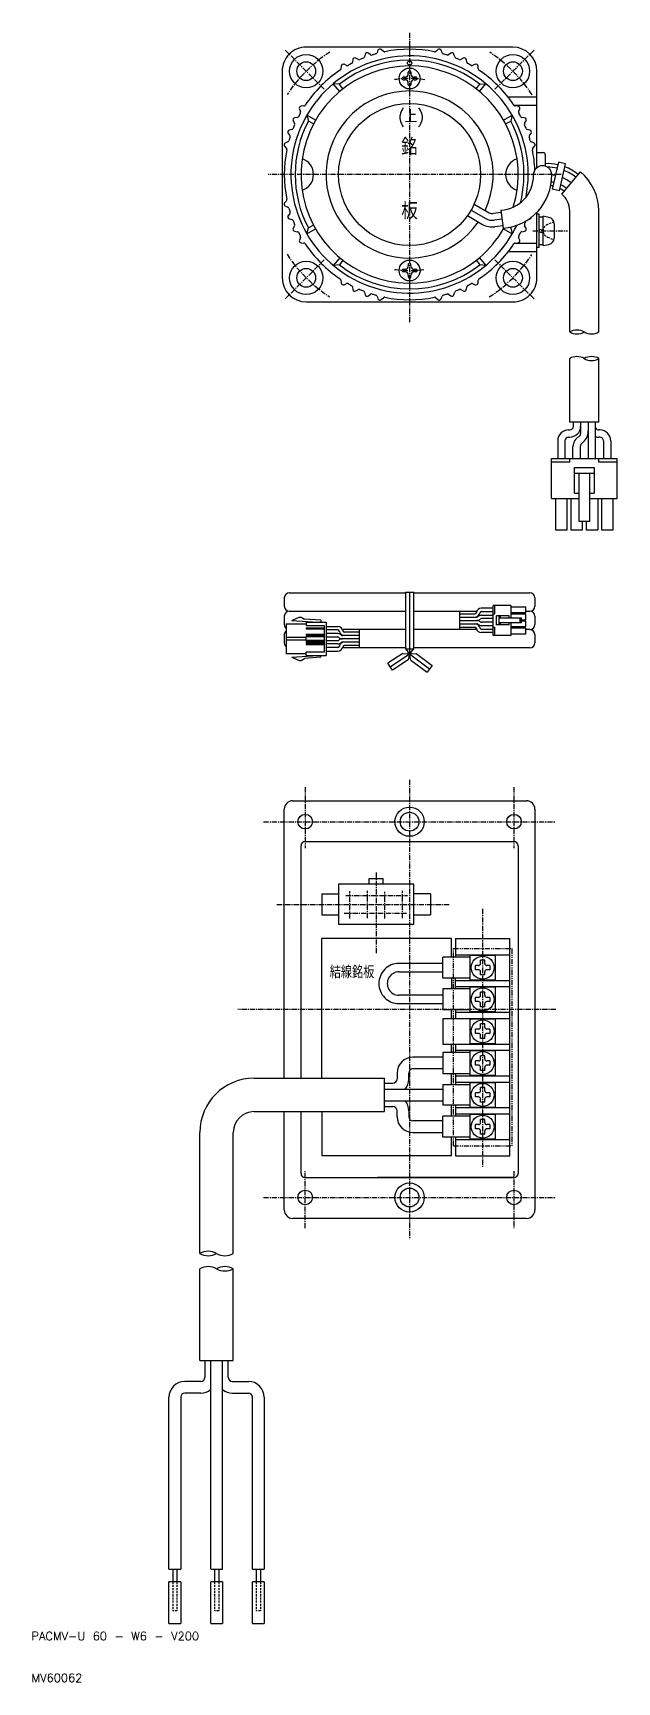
# Model space of a CAD drawing. Extents: x 10 to 442, y 10 to 405.
# Drawn here: x 10.3 to 150.2, y 10 to 404.9 of the extents above; entities that cross this region are included whole.
import ezdxf

# ---------------------------------------------------------------- set-up
doc = ezdxf.new("R2010")
doc.units = 0
for name, pattern in [('CENTER', [2, 1.25, -0.25, 0.25, -0.25]), ('DASHED', [0.75, 0.5, -0.25]), ('PHANTOM', [2.5, 1.25, -0.25, 0.25, -0.25, 0.25, -0.25])]:
    doc.linetypes.add(name, pattern=pattern)
doc.layers.get('0').update_dxf_attribs({"linetype": 'CONTINUOUS'})
doc.layers.add('CENTER', color=1, linetype='CENTER')
doc.styles.get("Standard").update_dxf_attribs({"font": 'txt.shx', "bigfont": 'bigfont.shx'})
doc.styles.add('STANDARD2', font='txt.shx')

msp = doc.modelspace()

# ---------------------------------------------------------------- linework, layer by layer
at = {"color": 7, "linetype": 'CONTINUOUS'}
for p, q in [((125.27, 401.55), (75.77, 401.55)), ((88.25, 398.6), (87.68, 398.93)), ((89.88, 399.85), (89.71, 399.21)), ((91.19, 399.73), (90.66, 400.12)), ((92.95, 400.8), (92.72, 400.19)), ((94.24, 400.55), (93.75, 400.99)), ((107.28, 400.99), (106.79, 400.55)), ((108.32, 400.19), (108.09, 400.8)), ((110.38, 400.12), (109.84, 399.73)), ((111.32, 399.21), (111.15, 399.85)), ((113.36, 398.93), (112.79, 398.6)), ((70.02, 395.8), (70.02, 346.3)), ((84.13, 397.01), (84.09, 396.35)), ((85.43, 397.17), (84.83, 397.44)), ((86.93, 398.58), (86.83, 397.93)), ((100.22, 395.15), (100.22, 395.55)), ((100.82, 395.55), (100.82, 395.15)), ((114.21, 397.93), (114.11, 398.58)), ((116.21, 397.44), (115.6, 397.17)), ((116.94, 396.35), (116.91, 397.01)), ((131.02, 372.69), (131.02, 395.8)), ((83.81, 390.97), (82.26, 392.8)), ((83.71, 392.68), (82.26, 392.8)), ((84.57, 391.58), (83.71, 392.68)), ((99.42, 394.35), (99.02, 394.35)), ((99.02, 393.75), (99.42, 393.75)), ((100.22, 392.55), (100.22, 392.95)), ((100.82, 392.95), (100.82, 392.55)), ((102.02, 394.35), (101.62, 394.35)), ((101.62, 393.75), (102.02, 393.75)), ((116.47, 391.58), (117.33, 392.68)), ((117.23, 390.97), (118.77, 392.8)), ((117.33, 392.68), (118.77, 392.8)), ((75.22, 387.47), (74.56, 387.44)), ((131.02, 389.55), (124.14, 389.55)), ((131.02, 387.55), (125.6, 387.55)), ((126.48, 387.44), (125.82, 387.47)), ((72.63, 383.89), (72.96, 383.32)), ((73.64, 384.74), (72.99, 384.64)), ((74.13, 386.74), (74.4, 386.13)), ((78, 384.05), (75.92, 385.25)), ((75.92, 385.25), (76.29, 383.85)), ((77.53, 383.19), (76.29, 383.85)), ((123.04, 384.05), (125.11, 385.25)), ((123.51, 383.19), (124.75, 383.85)), ((125.11, 385.25), (124.75, 383.85)), ((126.64, 386.13), (126.91, 386.74)), ((128.05, 384.64), (127.4, 384.74)), ((128.07, 383.32), (128.4, 383.89)), ((71.44, 380.91), (71.83, 380.37)), ((72.36, 381.85), (71.72, 381.68)), ((129.32, 381.68), (128.68, 381.85)), ((129.2, 380.37), (129.59, 380.91)), ((70.57, 377.81), (71.02, 377.32)), ((71.38, 378.85), (70.77, 378.62)), ((130.27, 378.62), (129.66, 378.85)), ((130.02, 377.32), (130.46, 377.81)), ((131.02, 376.3), (132.52, 376.3)), ((133.02, 375.8), (133.02, 373.06)), ((136.17, 373.98), (134.7, 367.55)), ((137.87, 373.59), (136.17, 373.98)), ((136.4, 367.16), (137.87, 373.59)), ((136.97, 366.36), (141.42, 371.73)), ((136.4, 367.16), (134.7, 367.55)), ((71.02, 364.77), (70.57, 364.28)), ((70.77, 363.48), (71.38, 363.25)), ((115.98, 363.97), (119.6, 361.88)), ((71.83, 361.72), (71.44, 361.19)), ((71.72, 360.41), (72.36, 360.24)), ((114.38, 361.2), (118, 359.11)), ((115.24, 362.55), (118.8, 360.49)), ((122.45, 361.93), (120.54, 361.69)), ((122.65, 360.34), (120.74, 360.1)), ((122.38, 362.51), (122.92, 358.18)), ((129.04, 360.34), (129.32, 360.41)), ((131.02, 346.3), (131.02, 362.01)), ((131.52, 361.55), (131.02, 361.55)), ((131.52, 353.55), (131.52, 361.55)), ((131.52, 360.92), (132.52, 360.92)), ((131.52, 357.09), (131.52, 360.87)), ((133.9, 360.78), (132.52, 361.05)), ((132.52, 354.05), (132.52, 361.05)), ((138.86, 333.34), (138.86, 362.33)), ((145.83, 333.34), (145.83, 362.33)), ((72.96, 358.78), (72.63, 358.2)), ((72.99, 357.46), (73.64, 357.36)), ((74.4, 355.96), (74.13, 355.36)), ((75.92, 356.85), (76.29, 358.25)), ((75.92, 356.85), (78, 358.05)), ((77.53, 358.9), (76.29, 358.25)), ((122.85, 358.75), (120.94, 358.51)), ((123.04, 358.05), (125.11, 356.85)), ((124.46, 358.4), (124.75, 358.25)), ((124.75, 358.25), (125.11, 356.85)), ((126.91, 355.36), (126.64, 355.96)), ((127.4, 357.36), (128.05, 357.46)), ((128.4, 358.2), (128.07, 358.78)), ((131.52, 358), (132.52, 357.81)), ((131.52, 357.29), (132.52, 357.1)), ((135.12, 359.31), (135.12, 355.79)), ((74.56, 354.66), (75.22, 354.62)), ((131.02, 352.55), (124.14, 352.55)), ((131.02, 354.55), (125.6, 354.55)), ((125.82, 354.62), (126.48, 354.66)), ((131.52, 353.55), (131.02, 353.55)), ((132.52, 354.17), (131.52, 354.17)), ((132.52, 354.05), (133.9, 354.31)), ((83.81, 351.13), (82.26, 349.29)), ((83.71, 349.41), (82.26, 349.29)), ((84.57, 350.52), (83.71, 349.41)), ((99.02, 348.35), (99.42, 348.35)), ((99.42, 347.75), (99.02, 347.75)), ((100.22, 349.55), (100.22, 349.15)), ((100.82, 349.15), (100.82, 349.55)), ((101.62, 348.35), (102.02, 348.35)), ((102.02, 347.75), (101.62, 347.75)), ((116.47, 350.52), (117.33, 349.41)), ((117.23, 351.13), (118.77, 349.29)), ((118.77, 349.29), (117.33, 349.41)), ((84.09, 345.75), (84.13, 345.09)), ((84.83, 344.66), (85.43, 344.93)), ((86.83, 344.17), (86.93, 343.52)), ((100.22, 346.95), (100.22, 346.55)), ((100.82, 346.55), (100.82, 346.95)), ((114.11, 343.52), (114.21, 344.17)), ((115.6, 344.93), (116.21, 344.66)), ((116.91, 345.09), (116.94, 345.75)), ((75.77, 340.55), (125.3, 340.55)), ((87.68, 343.16), (88.25, 343.49)), ((89.71, 342.89), (89.88, 342.25)), ((90.66, 341.97), (91.19, 342.36)), ((92.72, 341.91), (92.95, 341.29)), ((93.75, 341.1), (94.24, 341.54)), ((106.79, 341.54), (107.28, 341.1)), ((108.09, 341.29), (108.32, 341.91)), ((109.84, 342.36), (110.38, 341.97)), ((111.15, 342.25), (111.32, 342.89)), ((112.79, 343.49), (113.36, 343.16)), ((138.86, 311.74), (138.86, 326.97)), ((145.83, 311.74), (145.83, 326.97)), ((138.6, 309.88), (138.86, 309.88)), ((138.6, 308.13), (138.86, 308.13)), ((145.83, 311.74), (138.86, 311.74)), ((139.73, 311.74), (139.73, 310.75)), ((141.48, 311.74), (141.48, 309.01)), ((143.31, 311.74), (143.31, 303.03)), ((145.05, 303.03), (145.05, 311.74)), ((146.09, 309.88), (145.83, 309.88)), ((146.09, 308.13), (145.83, 308.13)), ((135.99, 307.26), (135.99, 303.03)), ((137.73, 307.26), (137.73, 303.03)), ((139.65, 303.03), (139.65, 305.94)), ((141.39, 305.94), (141.39, 303.03)), ((146.97, 307.26), (146.97, 303.03)), ((148.71, 307.26), (148.71, 303.03)), ((134.5, 293.44), (134.5, 303.03)), ((134.5, 303.03), (150.19, 303.03)), ((138.86, 302.16), (134.5, 302.16)), ((138.86, 302.16), (138.86, 303.03)), ((139.99, 294.75), (139.99, 300.85)), ((139.99, 300.85), (144.7, 300.85)), ((144.7, 300.85), (144.7, 294.75)), ((145.83, 302.16), (145.83, 303.03)), ((150.19, 302.16), (145.83, 302.16)), ((150.19, 293.44), (150.19, 303.03)), ((139.99, 299.54), (144.7, 299.54)), ((141.04, 299.54), (141.04, 287.95)), ((143.65, 287.95), (143.65, 299.54)), ((134.5, 293.44), (141.04, 293.44)), ((135.46, 293.44), (135.46, 285.95)), ((138.25, 285.95), (138.25, 293.44)), ((139.12, 293.44), (139.12, 285.95)), ((139.99, 294.75), (141.04, 294.75)), ((143.65, 294.75), (144.7, 294.75)), ((143.65, 293.44), (150.19, 293.44)), ((145.57, 293.44), (145.57, 285.95)), ((146.44, 293.44), (146.44, 285.95)), ((149.23, 285.95), (149.23, 293.44)), ((135.46, 285.95), (138.25, 285.95)), ((139.12, 285.95), (141.91, 285.95)), ((143.65, 287.95), (141.04, 287.95)), ((141.91, 285.95), (141.91, 287.95)), ((142.78, 287.95), (142.78, 285.95)), ((142.78, 285.95), (145.57, 285.95)), ((146.44, 285.95), (149.23, 285.95)), ((70.52, 269.65), (70.52, 267.65)), ((71.72, 270.85), (99.52, 270.85)), ((99.52, 271.05), (99.52, 257.45)), ((99.52, 271.05), (101.52, 271.05)), ((100.52, 271.05), (100.52, 256.25)), ((101.52, 257.45), (101.52, 271.05)), ((101.52, 270.85), (129.32, 270.85)), ((130.52, 269.65), (130.52, 267.65)), ((70.52, 265.25), (70.52, 263.25)), ((71.72, 266.45), (99.52, 266.45)), ((72.32, 264.25), (74.12, 265.05)), ((74.12, 265.05), (74.52, 265.05)), ((74.52, 265.05), (75.32, 264.53)), ((101.52, 266.45), (116.59, 266.45)), ((112.52, 262.05), (112.52, 266.45)), ((112.52, 265.85), (116.12, 265.85)), ((112.52, 265.05), (116.62, 265.05)), ((120.52, 267.17), (117.69, 267.17)), ((117.72, 266.37), (120.52, 266.37)), ((117.72, 265.49), (120.52, 265.49)), ((120.52, 264.69), (117.72, 264.69)), ((120.52, 260.65), (120.52, 267.85)), ((124.76, 267.85), (120.52, 267.85)), ((120.52, 265.85), (120.92, 265.85)), ((120.92, 265.85), (120.92, 267.85)), ((121.36, 263.17), (121.36, 265.33)), ((124.36, 265.33), (121.36, 265.33)), ((121.96, 263.17), (121.96, 265.33)), ((121.96, 264.85), (127.28, 264.85)), ((122.28, 264.85), (122.28, 265.33)), ((124.36, 264.85), (124.36, 265.33)), ((124.76, 267.85), (124.76, 264.85)), ((124.76, 267.47), (128.36, 267.47)), ((128.36, 266.07), (124.76, 266.07)), ((128.36, 265.79), (124.76, 265.79)), ((127, 263.65), (127, 264.85)), ((127.28, 263.65), (127.28, 264.85)), ((128.36, 266.07), (128.36, 267.47)), ((128.36, 266.45), (129.32, 266.45)), ((128.36, 264.39), (128.36, 265.79)), ((130.52, 265.25), (130.52, 263.25)), ((70.52, 260.85), (70.52, 258.85)), ((70.96, 263.45), (75.76, 263.45)), ((70.96, 263.45), (70.96, 256.25)), ((72.32, 264.25), (78.44, 263.85)), ((79.24, 264.28), (75.32, 264.53)), ((75.76, 263.85), (80.52, 263.85)), ((75.76, 263.85), (75.76, 263.05)), ((75.76, 263.05), (80.12, 263.05)), ((75.76, 262.47), (80.12, 262.47)), ((75.76, 262.47), (75.76, 262.27)), ((75.76, 262.27), (80.12, 262.27)), ((75.76, 260.99), (75.76, 260.79)), ((75.76, 260.99), (80.12, 260.99)), ((75.76, 260.79), (80.12, 260.79)), ((79.24, 264.28), (79.24, 263.85)), ((80.12, 256.65), (80.12, 263.05)), ((80.52, 263.85), (80.52, 255.85)), ((80.52, 262.77), (83.34, 262.77)), ((83.32, 261.97), (80.52, 261.97)), ((83.32, 261.09), (80.52, 261.09)), ((99.52, 262.05), (84.44, 262.05)), ((88.52, 261.45), (84.92, 261.45)), ((88.52, 257.65), (88.52, 262.05)), ((116.59, 262.05), (101.52, 262.05)), ((112.52, 264.25), (116.62, 264.25)), ((112.52, 264.25), (116.62, 264.25)), ((112.52, 263.45), (116.62, 263.45)), ((112.52, 262.65), (116.12, 262.65)), ((120.52, 261.33), (117.69, 261.33)), ((120.52, 263.81), (117.72, 263.81)), ((117.72, 263.01), (120.52, 263.01)), ((117.72, 262.13), (120.52, 262.13)), ((120.52, 262.65), (120.92, 262.65)), ((120.92, 260.65), (120.92, 262.65)), ((124.36, 263.17), (121.36, 263.17)), ((127.28, 263.65), (121.96, 263.65)), ((122.28, 263.17), (122.28, 263.65)), ((124.36, 263.17), (124.36, 263.65)), ((124.76, 263.65), (124.76, 260.65)), ((128.36, 262.71), (124.76, 262.71)), ((128.36, 262.43), (124.76, 262.43)), ((124.76, 261.03), (128.36, 261.03)), ((127.28, 264.39), (128.36, 264.39)), ((128.36, 264.11), (127.28, 264.11)), ((128.36, 262.71), (128.36, 264.11)), ((128.36, 261.03), (128.36, 262.43)), ((129.32, 262.05), (128.36, 262.05)), ((130.52, 260.85), (130.52, 258.85)), ((75.76, 260.17), (70.96, 260.17)), ((75.76, 259.53), (70.96, 259.53)), ((75.76, 260.59), (75.76, 260.39)), ((75.76, 260.59), (80.12, 260.59)), ((75.76, 260.39), (80.12, 260.39)), ((75.76, 259.53), (75.76, 260.17)), ((75.76, 259.51), (80.12, 259.51)), ((75.76, 259.51), (75.76, 259.31)), ((75.76, 259.31), (80.12, 259.31)), ((75.76, 259.11), (75.76, 258.91)), ((75.76, 259.11), (80.12, 259.11)), ((75.76, 258.91), (80.12, 258.91)), ((75.76, 258.71), (75.76, 258.51)), ((75.76, 258.71), (80.12, 258.71)), ((75.76, 258.51), (80.12, 258.51)), ((80.52, 260.29), (83.32, 260.29)), ((80.52, 259.41), (83.32, 259.41)), ((83.32, 258.61), (80.52, 258.61)), ((83.32, 257.73), (80.52, 257.73)), ((80.52, 256.93), (83.34, 256.93)), ((88.52, 260.65), (84.42, 260.65)), ((88.52, 259.85), (84.42, 259.85)), ((88.52, 259.85), (84.42, 259.85)), ((88.52, 259.05), (84.42, 259.05)), ((99.52, 257.65), (84.44, 257.65)), ((88.52, 258.25), (84.92, 258.25)), ((99.52, 257.45), (101.52, 257.45)), ((99.52, 257.45), (100.52, 256.25)), ((100.12, 256.73), (100.12, 256.27)), ((100.52, 256.25), (101.52, 257.45)), ((100.92, 256.26), (100.92, 256.73)), ((129.32, 257.65), (101.52, 257.65)), ((124.76, 260.65), (120.52, 260.65)), ((75.76, 256.25), (70.96, 256.25)), ((72.32, 255.45), (78.44, 255.85)), ((72.32, 255.45), (74.12, 254.65)), ((74.12, 254.65), (74.52, 254.65)), ((74.52, 254.65), (75.32, 255.16)), ((79.24, 255.42), (75.32, 255.16)), ((80.12, 256.65), (75.76, 256.65)), ((75.76, 255.85), (75.76, 256.65)), ((75.76, 255.85), (80.52, 255.85)), ((79.24, 255.42), (79.24, 255.85)), ((98.87, 256.35), (95.34, 253.99)), ((96.45, 252.32), (95.34, 253.99)), ((95.89, 253.15), (100.52, 256.25)), ((100.16, 254.8), (96.45, 252.32)), ((98.87, 256.35), (100.52, 256.25)), ((100.52, 256.25), (100.16, 254.8)), ((100.52, 256.25), (102.12, 256.3)), ((100.52, 256.25), (105.3, 252.67)), ((100.84, 254.76), (100.52, 256.25)), ((100.84, 254.76), (104.7, 251.87)), ((102.12, 256.3), (105.9, 253.48)), ((105.9, 253.48), (104.7, 251.87)), ((70.52, 154.62), (70.52, 219.05)), ((72.52, 221.05), (128.52, 221.05)), ((130.52, 219.05), (130.52, 123.05)), ((74.52, 154.62), (74.52, 210.3)), ((75.52, 211.3), (125.52, 211.3)), ((126.52, 210.3), (126.52, 131.8)), ((90.82, 201.05), (90.82, 202.45)), ((90.82, 202.45), (94.22, 202.45)), ((94.22, 201.05), (94.22, 202.45)), ((79.52, 198.75), (79.52, 193.75)), ((79.52, 198.75), (83.52, 198.75)), ((101.52, 201.05), (83.52, 201.05)), ((83.52, 201.05), (83.52, 191.45)), ((101.52, 191.45), (101.52, 201.05)), ((105.52, 198.75), (101.52, 198.75)), ((105.52, 198.75), (105.52, 193.75)), ((79.52, 193.75), (83.52, 193.75)), ((101.52, 193.75), (105.52, 193.75)), ((101.52, 191.45), (83.52, 191.45)), ((79.52, 154.62), (79.52, 188.05)), ((110.52, 188.05), (79.52, 188.05)), ((110.52, 183.6), (110.52, 188.05)), ((111.52, 188.05), (111.52, 183.6)), ((111.52, 188.05), (124.52, 188.05)), ((124.52, 136.05), (124.52, 188.05)), ((108.52, 182.1), (97.98, 182.1)), ((115.02, 183.6), (108.52, 183.6)), ((108.52, 178.6), (108.52, 183.6)), ((111.52, 184.16), (124.52, 184.16)), ((115.02, 178.1), (115.02, 184.1)), ((115.02, 184.1), (121.02, 184.1)), ((117.52, 182.1), (117.52, 182.85)), ((118.52, 182.85), (117.52, 182.85)), ((118.52, 182.1), (118.52, 182.85)), ((121.02, 184.1), (121.02, 178.1)), ((97.98, 180.1), (108.52, 180.1)), ((115.02, 178.6), (108.52, 178.6)), ((110.52, 178.6), (110.52, 175.98)), ((111.52, 175.98), (111.52, 178.6)), ((111.52, 178.04), (124.52, 178.04)), ((121.02, 178.1), (115.02, 178.1)), ((117.02, 181.6), (116.27, 181.6)), ((116.27, 180.6), (116.27, 181.6)), ((117.02, 180.6), (116.27, 180.6)), ((117.52, 179.35), (117.52, 180.1)), ((118.52, 179.35), (117.52, 179.35)), ((118.52, 179.35), (118.52, 180.1)), ((119.77, 181.6), (119.02, 181.6)), ((119.77, 180.6), (119.02, 180.6)), ((119.77, 181.6), (119.77, 180.6)), ((108.52, 174.48), (97.98, 174.48)), ((115.02, 175.98), (108.52, 175.98)), ((108.52, 175.98), (108.52, 170.98)), ((111.52, 176.54), (124.52, 176.54)), ((115.02, 176.48), (121.02, 176.48)), ((115.02, 170.48), (115.02, 176.48)), ((117.02, 173.98), (116.27, 173.98)), ((116.27, 172.98), (116.27, 173.98)), ((117.52, 174.48), (117.52, 175.23)), ((118.52, 175.23), (117.52, 175.23)), ((118.52, 174.48), (118.52, 175.23)), ((119.77, 173.98), (119.02, 173.98)), ((119.77, 173.98), (119.77, 172.98)), ((121.02, 176.48), (121.02, 170.48)), ((97.98, 172.48), (108.52, 172.48)), ((115.02, 170.98), (108.52, 170.98)), ((110.52, 168.92), (110.52, 170.98)), ((111.52, 170.98), (111.52, 168.92)), ((111.52, 170.42), (124.52, 170.42)), ((121.02, 170.48), (115.02, 170.48)), ((117.02, 172.98), (116.27, 172.98)), ((117.52, 171.73), (117.52, 172.48)), ((118.52, 171.73), (117.52, 171.73)), ((118.52, 171.73), (118.52, 172.48)), ((119.77, 172.98), (119.02, 172.98)), ((108.52, 168.92), (124.52, 168.92)), ((108.52, 168.92), (108.52, 162.8)), ((115.02, 168.86), (121.02, 168.86)), ((115.02, 162.86), (115.02, 168.86)), ((117.02, 166.36), (116.27, 166.36)), ((116.27, 165.36), (116.27, 166.36)), ((117.52, 166.86), (117.52, 167.61)), ((118.52, 167.61), (117.52, 167.61)), ((118.52, 166.86), (118.52, 167.61)), ((119.77, 166.36), (119.02, 166.36)), ((119.77, 166.36), (119.77, 165.36)), ((121.02, 168.86), (121.02, 162.86)), ((108.52, 162.8), (124.52, 162.8)), ((110.52, 160.74), (110.52, 162.8)), ((111.52, 162.8), (111.52, 160.74)), ((121.02, 162.86), (115.02, 162.86)), ((117.02, 165.36), (116.27, 165.36)), ((117.52, 164.11), (117.52, 164.86)), ((118.52, 164.11), (117.52, 164.11)), ((118.52, 164.11), (118.52, 164.86)), ((119.77, 165.36), (119.02, 165.36)), ((108.52, 159.64), (101.32, 159.64)), ((115.02, 160.74), (108.52, 160.74)), ((108.52, 160.74), (108.52, 155.74)), ((111.52, 161.3), (124.52, 161.3)), ((115.02, 161.24), (121.02, 161.24)), ((115.02, 155.24), (115.02, 161.24)), ((117.02, 158.74), (116.27, 158.74)), ((116.27, 157.74), (116.27, 158.74)), ((117.52, 159.24), (117.52, 159.99)), ((118.52, 159.99), (117.52, 159.99)), ((118.52, 159.24), (118.52, 159.99)), ((119.77, 158.74), (119.02, 158.74)), ((119.77, 158.74), (119.77, 157.74)), ((121.02, 161.24), (121.02, 155.24)), ((63.31, 154.62), (94.52, 154.62)), ((94.52, 146.62), (94.52, 154.62)), ((97.52, 155.84), (97.52, 154.42)), ((100.32, 154.42), (100.32, 155.84)), ((108.52, 156.84), (101.32, 156.84)), ((108.52, 155.74), (115.02, 155.74)), ((110.52, 153.12), (110.52, 155.74)), ((111.52, 155.74), (111.52, 153.12)), ((111.52, 155.18), (124.52, 155.18)), ((121.02, 155.24), (115.02, 155.24)), ((117.02, 157.74), (116.27, 157.74)), ((117.52, 156.49), (117.52, 157.24)), ((118.52, 156.49), (117.52, 156.49)), ((118.52, 156.49), (118.52, 157.24)), ((119.77, 157.74), (119.02, 157.74)), ((94.52, 153.42), (96.52, 153.42)), ((94.52, 152.02), (108.52, 152.02)), ((108.52, 153.12), (115.02, 153.12)), ((108.52, 153.12), (108.52, 148.12)), ((111.52, 153.68), (124.52, 153.68)), ((115.02, 153.62), (121.02, 153.62)), ((115.02, 147.62), (115.02, 153.62)), ((117.02, 151.12), (116.27, 151.12)), ((116.27, 150.12), (116.27, 151.12)), ((117.02, 150.12), (116.27, 150.12)), ((117.52, 151.62), (117.52, 152.37)), ((118.52, 152.37), (117.52, 152.37)), ((118.52, 151.62), (118.52, 152.37)), ((119.77, 151.12), (119.02, 151.12)), ((119.77, 150.12), (119.02, 150.12)), ((119.77, 151.12), (119.77, 150.12)), ((121.02, 153.62), (121.02, 147.62)), ((63.31, 146.62), (94.52, 146.62)), ((70.52, 123.05), (70.52, 146.62)), ((74.52, 131.8), (74.52, 146.62)), ((79.52, 146.62), (79.52, 136.05)), ((94.52, 149.22), (108.52, 149.22)), ((94.52, 147.82), (96.52, 147.82)), ((97.52, 145.4), (97.52, 146.82)), ((100.32, 146.82), (100.32, 145.4)), ((115.02, 148.12), (108.52, 148.12)), ((110.52, 145.5), (110.52, 148.12)), ((111.52, 148.12), (111.52, 145.5)), ((111.52, 147.56), (124.52, 147.56)), ((121.02, 147.62), (115.02, 147.62)), ((117.52, 148.87), (117.52, 149.62)), ((118.52, 148.87), (117.52, 148.87)), ((118.52, 148.87), (118.52, 149.62)), ((108.52, 144.4), (101.32, 144.4)), ((115.02, 145.5), (108.52, 145.5)), ((108.52, 140.5), (108.52, 145.5)), ((111.52, 146.06), (124.52, 146.06)), ((115.02, 146), (121.02, 146)), ((115.02, 140), (115.02, 146)), ((117.02, 143.5), (116.27, 143.5)), ((116.27, 142.5), (116.27, 143.5)), ((117.02, 142.5), (116.27, 142.5)), ((117.52, 144), (117.52, 144.75)), ((118.52, 144.75), (117.52, 144.75)), ((118.52, 144), (118.52, 144.75)), ((119.77, 143.5), (119.02, 143.5)), ((119.77, 142.5), (119.02, 142.5)), ((119.77, 143.5), (119.77, 142.5)), ((121.02, 146), (121.02, 140)), ((50.31, 112.65), (50.31, 141.62)), ((58.31, 112.65), (58.31, 141.62)), ((101.32, 141.6), (108.52, 141.6)), ((115.02, 140.5), (108.52, 140.5)), ((110.52, 136.05), (110.52, 140.5)), ((111.52, 140.5), (111.52, 136.05)), ((111.52, 139.94), (124.52, 139.94)), ((121.02, 140), (115.02, 140)), ((117.52, 141.25), (117.52, 142)), ((118.52, 141.25), (117.52, 141.25)), ((118.52, 141.25), (118.52, 142)), ((110.52, 136.05), (79.52, 136.05)), ((111.52, 136.05), (124.52, 136.05)), ((111.52, 136.05), (124.52, 136.05)), ((75.52, 130.8), (125.52, 130.8)), ((125.52, 130.8), (92.82, 130.8)), ((128.52, 121.05), (72.52, 121.05)), ((50.31, 87.01), (50.31, 108.97)), ((58.31, 87.01), (58.31, 108.97)), ((50.31, 87.01), (58.31, 87.01)), ((51.51, 87.01), (51.51, 83.01)), ((52.91, 37.01), (52.91, 87.01)), ((55.71, 37.01), (55.71, 87.01)), ((57.11, 83.01), (57.11, 87.01)), ((50.51, 82.01), (46.71, 82.01)), ((50.51, 79.21), (46.71, 79.21)), ((58.11, 82.01), (61.91, 82.01)), ((58.11, 79.21), (61.91, 79.21)), ((42.91, 37.01), (42.91, 78.21)), ((45.71, 78.21), (45.71, 37.01)), ((62.91, 37.01), (62.91, 78.21)), ((65.71, 78.21), (65.71, 37.01)), ((42.91, 37.01), (45.71, 37.01)), ((43.81, 37.01), (43.81, 34.01)), ((44.81, 37.01), (44.81, 34.01)), ((52.91, 37.01), (55.71, 37.01)), ((53.81, 37.01), (53.81, 34.01)), ((54.81, 37.01), (54.81, 34.01)), ((62.91, 37.01), (65.71, 37.01)), ((63.81, 37.01), (63.81, 34.01)), ((64.81, 37.01), (64.81, 34.01)), ((42.91, 24.01), (42.91, 34.01)), ((45.71, 34.01), (42.91, 34.01)), ((45.71, 34.01), (45.71, 24.01)), ((52.91, 24.01), (52.91, 34.01)), ((55.71, 34.01), (52.91, 34.01)), ((55.71, 34.01), (55.71, 24.01)), ((62.91, 24.01), (62.91, 34.01)), ((65.71, 34.01), (62.91, 34.01)), ((65.71, 34.01), (65.71, 24.01)), ((42.91, 24.01), (45.71, 24.01)), ((52.91, 24.01), (55.71, 24.01)), ((62.91, 24.01), (65.71, 24.01))]:
    msp.add_line(p, q, dxfattribs=at)
at = {"color": 3, "linetype": 'DASHED'}
for p, q in [((135.08, 359.65), (133.55, 359.07)), ((133.55, 356.03), (135.08, 355.45)), ((43.81, 34.01), (43.81, 27.01)), ((44.81, 34.01), (44.81, 27.01)), ((53.81, 34.01), (53.81, 27.01)), ((54.81, 34.01), (54.81, 27.01)), ((63.81, 34.01), (63.81, 27.01)), ((64.81, 34.01), (64.81, 27.01)), ((44.81, 27.01), (43.81, 27.01)), ((54.81, 27.01), (53.81, 27.01)), ((64.81, 27.01), (63.81, 27.01))]:
    msp.add_line(p, q, dxfattribs=at)
at = {"color": 1, "linetype": 'CENTER'}
msp.add_line((130.01, 357.55), (138.3, 357.55), dxfattribs=at)
at = {"color": 3, "linetype": 'PHANTOM'}
for p, q in [((111.02, 138.44), (111.02, 185.66)), ((111.02, 185.66), (125.02, 185.66)), ((125.02, 185.66), (125.02, 138.44)), ((111.02, 138.44), (125.02, 138.44))]:
    msp.add_line(p, q, dxfattribs=at)
at = {"color": 7, "linetype": 'CONTINUOUS'}
for centre, radius in [((75.77, 395.8), 4), ((125.27, 395.8), 4), ((75.77, 395.8), 2.25), ((100.52, 394.05), 2.5), ((100.52, 397.75), 0.5), ((125.27, 395.8), 2.25), ((100.52, 371.05), 17), ((75.77, 346.3), 4), ((75.77, 346.3), 2.25), ((100.52, 348.05), 2.5), ((125.27, 346.3), 4), ((125.27, 346.3), 2.25), ((75.52, 216.05), 1.75), ((100.52, 216.05), 3.5), ((100.52, 216.05), 2.25), ((125.52, 216.05), 1.75), ((118.02, 181.1), 2.75), ((118.02, 173.48), 2.75), ((118.02, 165.86), 2.75), ((118.02, 158.24), 2.75), ((118.02, 150.62), 2.75), ((118.02, 143), 2.75), ((75.52, 126.05), 1.75), ((100.52, 126.05), 3.5), ((100.52, 126.05), 2.25), ((125.52, 126.05), 1.75)]:
    msp.add_circle(centre, radius, dxfattribs=at)
for centre, radius, start, end in [((75.77, 395.8), 5.75, 90, 180.001), ((100.52, 371.05), 28.4, 348.9992, 329.9999), ((87.42, 398.5), 0.5, 59.9168, 171.0822), ((100.52, 371.05), 30, 111.6029, 113.3969), ((89.33, 399.31), 0.4, 291.6029, 345.0775), ((90.37, 399.72), 0.5, 53.9162, 165.0826), ((91.43, 400.06), 0.4, 233.9165, 287.3968), ((100.52, 371.05), 30, 105.6029, 107.3968), ((92.34, 400.33), 0.4, 285.6029, 339.0803), ((93.42, 400.62), 0.5, 47.9182, 159.0859), ((94.51, 400.85), 0.4, 227.9102, 281.3969), ((100.52, 371.05), 30, 78.6031, 101.3969), ((106.53, 400.85), 0.4, 258.6031, 312.0898), ((107.62, 400.62), 0.5, 20.9141, 132.0818), ((108.7, 400.33), 0.4, 200.9197, 254.3971), ((100.52, 371.05), 30, 72.6032, 74.3971), ((109.61, 400.06), 0.4, 252.6032, 306.0835), ((110.67, 399.72), 0.5, 14.9174, 126.0838), ((111.71, 399.31), 0.4, 194.9225, 248.3971), ((100.52, 371.05), 30, 66.6031, 68.3971), ((113.61, 398.5), 0.5, 8.9178, 120.0832), ((125.27, 395.8), 5.75, 0, 90), ((100.52, 371.05), 26, 342.4918, 309.9997), ((100.52, 371.05), 30, 123.6029, 146.3968), ((100.52, 371.05), 27.4, 52.15, 127.8222), ((83.69, 396.37), 0.4, 303.6029, 357.0826), ((83.69, 396.37), 0.4, 303.6029, 357.0826), ((84.63, 396.98), 0.5, 65.9212, 177.0878), ((85.6, 397.53), 0.4, 245.9194, 299.3967), ((100.52, 371.05), 30, 117.6029, 119.3967), ((86.43, 397.99), 0.4, 297.6029, 351.077), ((88.45, 398.95), 0.4, 239.9203, 293.3969), ((99.42, 395.15), 0.8, 270, 0), ((100.52, 395.55), 0.3, 90.0191, 180), ((100.52, 395.55), 0.3, 0, 90.0191), ((101.62, 395.15), 0.8, 180, 269.9928), ((112.59, 398.95), 0.4, 246.6031, 300.0797), ((114.6, 397.99), 0.4, 188.923, 242.3971), ((100.52, 371.05), 30, 60.6033, 62.3971), ((115.44, 397.53), 0.4, 240.6033, 294.0806), ((116.41, 396.98), 0.5, 2.9122, 114.0788), ((117.34, 396.37), 0.4, 182.9174, 236.3971), ((100.52, 371.05), 30, 33.6032, 56.3971), ((100.52, 371.05), 20, 334.5888, 325.4116), ((99.02, 394.05), 0.3, 90.0191, 180), ((99.02, 394.05), 0.3, 180, 269.9809), ((99.42, 392.95), 0.8, 0, 90), ((100.52, 392.55), 0.3, 180, 269.9809), ((100.52, 392.55), 0.3, 269.9809, 0), ((101.62, 392.95), 0.8, 90.0072, 180), ((102.02, 394.05), 0.3, 0, 90.0191), ((102.02, 394.05), 0.3, 269.9809, 0), ((74.59, 386.94), 0.5, 92.9231, 204.0788), ((75.2, 387.87), 0.4, 272.9174, 326.3968), ((125.84, 387.87), 0.4, 213.6032, 267.0826), ((126.45, 386.94), 0.5, 335.9212, 87.0769), ((73.07, 384.14), 0.5, 98.9291, 210.0775), ((72.62, 383.12), 0.4, 336.603, 30.0797), ((100.52, 371.05), 27.4, 152.1501, 207.8501), ((73.58, 385.13), 0.4, 278.9243, 332.3968), ((100.52, 371.05), 30, 150.6029, 152.3968), ((74.03, 385.97), 0.4, 330.6029, 24.0841), ((100.52, 371.05), 27.4, 345.7489, 27.8497), ((127, 385.97), 0.4, 155.9159, 209.3971), ((100.52, 371.05), 30, 27.6032, 29.3971), ((127.46, 385.13), 0.4, 207.6032, 261.0757), ((128.42, 383.12), 0.4, 149.9203, 203.397), ((127.97, 384.14), 0.5, 329.9225, 81.0709), ((71.85, 381.2), 0.5, 104.9174, 216.0838), ((100.52, 371.05), 30, 162.603, 164.3969), ((71.51, 380.14), 0.4, 342.603, 36.0765), ((72.25, 382.24), 0.4, 284.9225, 338.3969), ((100.52, 371.05), 30, 156.603, 158.3969), ((100.52, 371.05), 30, 21.6031, 23.397), ((128.78, 382.24), 0.4, 201.6031, 255.0775), ((129.53, 380.14), 0.4, 143.9235, 197.397), ((100.52, 371.05), 30, 15.6031, 17.397), ((129.19, 381.2), 0.5, 323.9162, 75.0826), ((70.94, 378.15), 0.5, 110.9151, 222.0818), ((100.52, 371.05), 30, 168.6029, 191.3971), ((70.72, 377.06), 0.4, 348.6029, 42.084), ((71.24, 379.23), 0.4, 290.9166, 344.3969), ((129.8, 379.23), 0.4, 195.6031, 249.0834), ((130.32, 377.06), 0.4, 137.916, 191.3971), ((100.52, 371.05), 30, 2.0157, 11.3971), ((130.09, 378.15), 0.5, 317.9182, 69.0849), ((132.52, 375.8), 0.5, 0, 90), ((73.52, 371.05), 4, 288.6293, 71.3703), ((127.52, 371.05), 4, 108.6297, 251.3707), ((132.37, 370.98), 2.18, 1.1238, 181.1238), ((133.63, 362.33), 11.33, 77.7524, 93.1074), ((133.63, 362.33), 10.46, 77.8008, 90.3228), ((133.63, 362.33), 10.46, 50.3493, 68.215), ((133.63, 362.33), 11.33, 50.3493, 68.9088), ((133.63, 362.33), 12.2, 359.9995, 50.3493), ((121.91, 370.77), 8.28, 273.2296, 1.1238), ((121.91, 370.77), 12.64, 274.5797, 1.1238), ((133.63, 362.33), 6.1, 78.2502, 83.5242), ((133.63, 362.33), 6.97, 78.1154, 83.2251), ((133.63, 362.33), 8.71, 77.9267, 83.9951), ((133.63, 362.33), 6.1, 50.349, 61.6919), ((133.63, 362.33), 6.97, 50.3491, 63.6665), ((133.63, 362.33), 8.71, 50.3497, 66.404), ((70.94, 363.95), 0.5, 137.9182, 249.0849), ((70.72, 365.04), 0.4, 317.916, 11.3971), ((133.63, 362.33), 5.23, 0, 50.3489), ((71.85, 360.9), 0.5, 143.9162, 255.0826), ((71.24, 362.87), 0.4, 15.6031, 69.0834), ((100.52, 371.05), 30, 195.6031, 197.397), ((71.51, 361.96), 0.4, 323.9235, 17.397), ((72.25, 359.86), 0.4, 21.6031, 75.0775), ((100.52, 371.05), 30, 201.6031, 203.397), ((120.35, 363.18), 3.1, 240.0002, 277.1412), ((120.35, 363.18), 1.5, 240.0002, 277.1412), ((100.52, 371.05), 30, 336.603, 338.2191), ((129.19, 360.9), 0.5, 284.9174, 350.0612), ((133.62, 359.31), 1.5, 0, 79.1137), ((73.07, 357.95), 0.5, 149.9225, 261.0709), ((73.07, 357.95), 0.5, 149.9225, 261.0709), ((72.62, 358.98), 0.4, 329.9203, 23.397), ((73.58, 356.96), 0.4, 27.6032, 81.0757), ((100.52, 371.05), 30, 207.6032, 209.3971), ((74.03, 356.13), 0.4, 335.9159, 29.3971), ((100.52, 371.05), 26, 309.9997, 330.3713), ((120.35, 363.18), 4.7, 240.0002, 277.1412), ((100.52, 371.05), 27.4, 332.1498, 332.716), ((100.52, 371.05), 28.4, 329.9999, 334.6291), ((127, 356.13), 0.4, 150.6029, 204.0841), ((100.52, 371.05), 30, 330.6029, 332.3968), ((127.46, 356.96), 0.4, 98.9243, 152.3968), ((128.42, 358.98), 0.4, 156.603, 210.0797), ((127.97, 357.95), 0.5, 278.9291, 30.0775), ((127.97, 357.95), 0.5, 278.9291, 30.0775), ((133.62, 355.79), 1.5, 280.8867, 0), ((74.59, 355.16), 0.5, 155.9212, 267.0769), ((75.2, 354.22), 0.4, 33.6032, 87.0826), ((100.52, 371.05), 30, 213.6032, 236.3971), ((100.52, 371.05), 30, 303.6029, 326.3968), ((125.84, 354.22), 0.4, 92.9174, 146.3968), ((126.45, 355.16), 0.5, 272.9231, 24.0788), ((100.52, 371.05), 27.4, 232.1502, 307.8498), ((99.02, 348.05), 0.3, 90, 180), ((99.02, 348.05), 0.3, 180, 270), ((99.42, 349.15), 0.8, 270, 0), ((99.42, 346.95), 0.8, 0, 90), ((100.52, 349.55), 0.3, 90, 180), ((100.52, 349.55), 0.3, 0, 90), ((101.62, 349.15), 0.8, 180, 270.0072), ((101.62, 346.95), 0.8, 89.9928, 180), ((102.02, 348.05), 0.3, 0, 90), ((102.02, 348.05), 0.3, 270, 0), ((75.77, 346.3), 5.75, 180, 270), ((83.69, 345.73), 0.4, 2.9174, 56.3971), ((84.63, 345.11), 0.5, 182.9122, 294.0788), ((85.6, 344.56), 0.4, 60.6033, 114.0806), ((100.52, 371.05), 30, 240.6033, 242.3971), ((86.43, 344.11), 0.4, 8.923, 62.3971), ((100.52, 346.55), 0.3, 180, 270), ((100.52, 346.55), 0.3, 270, 0), ((114.6, 344.11), 0.4, 117.6029, 171.077), ((100.52, 371.05), 30, 297.6029, 299.3967), ((115.44, 344.56), 0.4, 65.9194, 119.3967), ((116.41, 345.11), 0.5, 245.9212, 357.0878), ((117.34, 345.73), 0.4, 123.6029, 177.0826), ((125.27, 346.3), 5.75, 269.6621, 0.001), ((87.42, 343.6), 0.5, 188.9178, 300.0832), ((88.45, 343.15), 0.4, 66.6031, 120.0797), ((100.52, 371.05), 30, 246.6031, 248.3971), ((89.33, 342.78), 0.4, 14.9225, 68.3971), ((90.37, 342.38), 0.5, 194.9174, 306.0838), ((91.43, 342.04), 0.4, 72.6032, 126.0835), ((100.52, 371.05), 30, 252.6032, 254.3971), ((92.34, 341.77), 0.4, 20.9197, 74.3971), ((93.42, 341.47), 0.5, 200.9141, 312.0818), ((94.51, 341.25), 0.4, 78.6031, 132.0898), ((100.52, 371.05), 30, 258.6031, 281.3969), ((106.53, 341.25), 0.4, 47.9102, 101.3969), ((107.62, 341.47), 0.5, 227.9182, 339.0859), ((108.7, 341.77), 0.4, 105.6029, 159.0803), ((100.52, 371.05), 30, 285.6029, 287.3968), ((109.61, 342.04), 0.4, 53.9165, 107.3968), ((110.67, 342.38), 0.5, 233.9162, 345.0826), ((111.71, 342.78), 0.4, 111.6029, 165.0775), ((100.52, 371.05), 30, 291.6029, 293.3969), ((112.59, 343.15), 0.4, 59.9203, 113.3969), ((113.61, 343.6), 0.5, 239.9168, 351.0822), ((138.6, 307.26), 2.61, 90, 180), ((138.6, 307.26), 0.871, 90, 180), ((138.86, 310.75), 0.871, 270, 0), ((138.86, 310.75), 2.61, 270, 0), ((142.26, 305.94), 2.61, 118.3589, 180), ((140.6, 309.01), 0.871, 298.356, 0), ((139.81, 309.56), 3.5, 304.1558, 0), ((145.83, 310.75), 0.872, 205.8506, 270), ((145.83, 310.75), 2.61, 252.5423, 270), ((146.09, 307.26), 2.61, 0, 90), ((146.09, 307.26), 0.871, 0, 90), ((142.26, 305.94), 0.871, 124.1558, 180), ((71.72, 269.65), 1.2, 90, 180), ((129.32, 269.65), 1.2, 0, 90), ((71.72, 267.65), 1.2, 180, 270), ((71.72, 265.25), 1.2, 90, 180), ((116.12, 266.25), 0.4, 270, 349.9207), ((116.14, 266.25), 1.2, 270, 349.9215), ((117.69, 265.97), 1.2, 90, 169.9215), ((116.62, 265.45), 0.4, 270, 313.5312), ((117.72, 264.29), 1.2, 90, 133.5277), ((117.72, 265.97), 0.4, 90, 169.9207), ((117.72, 264.29), 0.4, 90, 133.5312), ((129.32, 267.65), 1.2, 270, 0), ((129.32, 265.25), 1.2, 0, 90), ((71.72, 263.25), 1.2, 180, 230.7019), ((71.72, 260.85), 1.2, 129.2951, 180), ((83.32, 261.57), 0.4, 10.0768, 90), ((83.32, 259.89), 1.2, 46.4688, 90), ((83.34, 261.57), 1.2, 10.0785, 90), ((84.89, 261.85), 1.2, 190.0785, 270), ((84.42, 261.05), 0.4, 226.4688, 270), ((84.92, 261.85), 0.4, 190.0793, 270), ((116.12, 262.25), 0.4, 10.0793, 90), ((116.14, 262.25), 1.2, 10.0785, 90), ((117.69, 262.53), 1.2, 190.0785, 270), ((116.62, 265.45), 1.2, 270, 313.5312), ((116.62, 263.05), 1.2, 46.4688, 90), ((116.62, 263.05), 0.4, 46.4688, 90), ((117.72, 264.21), 1.2, 226.4723, 270), ((117.72, 262.53), 0.4, 190.0793, 270), ((117.72, 264.21), 0.4, 226.4688, 270), ((129.32, 263.25), 1.2, 270, 0), ((129.32, 260.85), 1.2, 0, 90), ((71.72, 258.85), 1.2, 180, 230.7019), ((83.32, 259.89), 0.4, 46.4688, 90), ((83.32, 259.81), 0.4, 270, 313.5312), ((83.32, 259.81), 1.2, 270, 313.5312), ((83.32, 258.13), 0.4, 270, 349.9232), ((83.34, 258.13), 1.2, 270, 349.9215), ((84.42, 261.05), 1.2, 226.4688, 270), ((84.42, 258.65), 1.2, 90, 133.5312), ((84.89, 257.85), 1.2, 90, 169.9215), ((84.42, 258.65), 0.4, 90, 133.5312), ((84.92, 257.85), 0.4, 90, 169.9207), ((129.32, 258.85), 1.2, 270, 0), ((72.52, 219.05), 2, 90.0029, 180), ((128.52, 219.05), 2, 0, 90), ((75.52, 210.3), 1, 90.0057, 180), ((125.52, 210.3), 1, 0, 90), ((97.98, 177.29), 4.81, 89.994, 180), ((117.02, 182.1), 0.5, 270, 0), ((119.02, 182.1), 0.5, 180, 270), ((97.98, 177.29), 2.81, 90, 270.0061), ((117.02, 180.1), 0.5, 0, 90), ((119.02, 180.1), 0.5, 90, 180), ((97.98, 177.29), 4.81, 180, 270.006), ((117.02, 174.48), 0.5, 270, 0), ((119.02, 174.48), 0.5, 180, 270), ((117.02, 172.48), 0.5, 0, 90), ((119.02, 172.48), 0.5, 90, 180), ((117.02, 166.86), 0.5, 270, 0), ((119.02, 166.86), 0.5, 180, 270), ((117.02, 164.86), 0.5, 0, 90), ((119.02, 164.86), 0.5, 90, 180), ((101.32, 155.84), 3.8, 90, 180), ((117.02, 159.24), 0.5, 270, 0), ((119.02, 159.24), 0.5, 180, 270), ((63.31, 141.62), 13, 90, 179.9996), ((96.52, 154.42), 1, 270, 0), ((96.52, 154.42), 3.8, 320.8367, 0), ((101.32, 155.84), 1, 90, 180), ((117.02, 157.24), 0.5, 0, 90), ((119.02, 157.24), 0.5, 90, 180), ((117.02, 151.62), 0.5, 270, 0), ((117.02, 149.62), 0.5, 0, 90), ((119.02, 151.62), 0.5, 180, 270), ((119.02, 149.62), 0.5, 90, 180), ((63.31, 141.62), 5, 90, 180), ((96.52, 146.82), 1, 0, 90), ((96.52, 146.82), 3.8, 0, 39.1633), ((101.32, 145.4), 3.8, 180, 270), ((101.32, 145.4), 1, 180, 270), ((117.02, 144), 0.5, 270, 0), ((117.02, 142), 0.5, 0, 90), ((119.02, 144), 0.5, 180, 270), ((119.02, 142), 0.5, 90, 180), ((75.52, 131.8), 1, 180, 269.9943), ((125.52, 131.8), 1, 270, 0), ((72.52, 123.05), 2, 179.9971, 269.9971), ((128.52, 123.05), 2, 270, 0), ((50.51, 83.01), 1, 270, 359.9943), ((58.11, 83.01), 1, 180.0057, 270), ((46.71, 78.21), 3.8, 90, 180), ((46.71, 78.21), 1, 90, 180), ((50.51, 83.01), 3.8, 270, 309.1644), ((58.11, 83.01), 3.8, 230.8356, 270), ((61.91, 78.21), 3.8, 0, 90), ((61.91, 78.21), 1, 0, 90)]:
    msp.add_arc(centre, radius, start, end, dxfattribs=at)
at = {"color": 3, "linetype": 'DASHED'}
msp.add_arc((134.13, 357.55), 1.63, 110.8396, 249.1588, dxfattribs=at)
at = {"color": 3, "linetype": 'CONTINUOUS'}
for centre, radius, start, end in [((140.6, 330.32), 3.49, 60, 120), ((140.6, 336.36), 3.49, 240, 300), ((144.09, 336.36), 3.49, 240, 300), ((140.6, 323.96), 3.49, 60, 120), ((144.09, 323.96), 3.49, 60, 120), ((144.09, 329.99), 3.49, 240, 300), ((52.31, 109.18), 4, 60, 120), ((52.31, 116.11), 4, 240, 300), ((56.31, 116.11), 4, 240, 300), ((52.31, 105.51), 4, 60, 120), ((56.31, 105.51), 4, 60, 120), ((56.31, 112.44), 4, 240, 300)]:
    msp.add_arc(centre, radius, start, end, dxfattribs=at)
at = {"layer": 'CENTER', "color": 1, "linetype": 'CENTER'}
for p, q in [((100.52, 404.95), (100.52, 335.42)), ((80.08, 391.49), (70.61, 400.96)), ((120.96, 391.49), (130.43, 400.96)), ((136.82, 371.05), (66.62, 371.05)), ((80.08, 350.61), (70.61, 341.14)), ((120.96, 350.61), (130.43, 341.14)), ((100.52, 226.05), (100.52, 116.05)), ((75.52, 224.32), (75.52, 209.7)), ((125.52, 224.32), (125.52, 209.7)), ((65.52, 216.05), (135.52, 216.05)), ((92.52, 203.85), (92.52, 184.52)), ((85.28, 198.35), (100, 198.35)), ((86.22, 192.83), (86.22, 199.41)), ((90.42, 192.94), (90.42, 199.52)), ((94.62, 192.87), (94.62, 199.27)), ((98.82, 192.97), (98.82, 199.49)), ((68.72, 196.25), (110.08, 196.25)), ((84.89, 194.15), (99.78, 194.15)), ((118.02, 195.14), (118.02, 133.24)), ((135.52, 171.05), (59.36, 171.05)), ((75.52, 118.67), (75.52, 132.34)), ((125.52, 132.34), (125.52, 118.67)), ((65.52, 126.05), (135.52, 126.05))]:
    msp.add_line(p, q, dxfattribs=at)
for radius, start, end in [(35, 123.0619, 146.7649), (35, 33.0619, 56.7649), (23, 80.917, 98.9816), (35, 213.0619, 236.7649), (35, 303.0619, 326.7649), (23, 260.9347, 278.5196)]:
    msp.add_arc((100.52, 371.05), radius, start, end, dxfattribs=at)

# ---------------------------------------------------------------- texts
at = {"color": 3, "linetype": 'CONTINUOUS'}
for s, height, width, p in [('(上)', 3, 0.9, (97.75, 383.45)), ('銘  ', 4, 0.9, (98.48, 375.66)), ('板', 4, 0.9, (98.53, 360.32)), ('結線銘板', 3, 0.810596, (81.4, 178.53))]:
    msp.add_text(s, height=height, dxfattribs=dict(at, width=width)).set_placement(p)
at = {"color": 7, "linetype": 'CONTINUOUS', "style": 'STANDARD2'}
for s, p in [('PACMV-U 60 - W6 - V200', (10, 20)), ('MV60062', (10, 10))]:
    msp.add_text(s, height=2, dxfattribs=at).set_placement(p)

doc.saveas('drawing.dxf')
